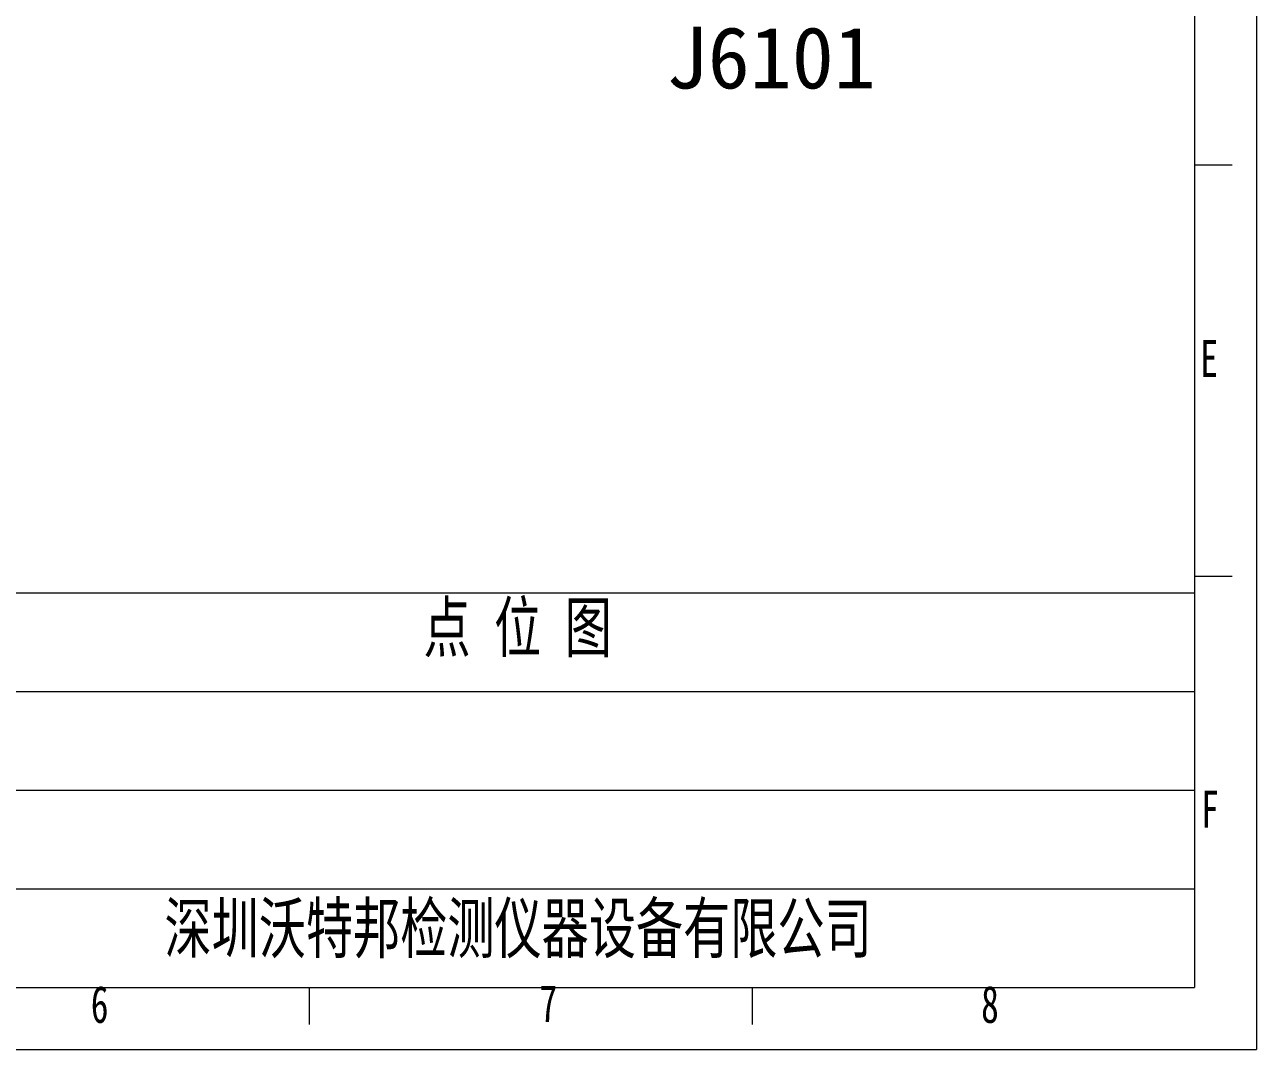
# Model space of a CAD drawing. Header units: millimetres. Extents: x 121 to 715, y 164 to 739.
# Drawn here: x 515.2 to 714.8, y 164.3 to 330.4 of the extents above; entities that cross this region are included whole.
import ezdxf

# ---------------------------------------------------------------- set-up
doc = ezdxf.new("R2010")
doc.units = ezdxf.units.MM
for name, color, linetype in [('0008', 7, 'Continuous'), ('00点位图', 100, 'Continuous'), ('设计图框', 120, 'Continuous')]:
    doc.layers.add(name, color=color, linetype=linetype)
doc.styles.add('SLDTEXTSTYLE0', font='TXT', dxfattribs={"width": 0.7, "bigfont": 'bigfont'})
doc.styles.add('SLDTEXTSTYLE1', font='TXT', dxfattribs={"width": 0.7})
doc.styles.get("Standard").update_dxf_attribs({"font": ''})
doc.styles.get('Standard').set_extended_font_data('SimSun')

# ---------------------------------------------------------------- blocks, each defined once
blk = doc.blocks.new('YHD点位图')
at = {"layer": '00点位图', "color": 4, "linetype": 'Continuous', "lineweight": 18}
for p, q in [((1959.795, 1446.327), (1959.795, 1236.327)), ((1954.795, 1441.327), (1954.795, 1241.327)), ((1954.825, 1307.994), (1957.825, 1307.994)), ((1954.825, 1274.661), (1957.825, 1274.661)), ((1667.795, 1273.327), (1954.795, 1273.327)), ((1667.795, 1265.327), (1954.795, 1265.327)), ((1667.795, 1257.327), (1954.795, 1257.327)), ((1667.795, 1249.327), (1954.795, 1249.327)), ((1667.795, 1241.327), (1954.795, 1241.327)), ((1883.07, 1241.327), (1883.07, 1238.327)), ((1918.95, 1241.327), (1918.95, 1238.327)), ((1662.795, 1236.327), (1959.795, 1236.327))]:
    blk.add_line(p, q, dxfattribs=at)
at = {"layer": '00点位图', "color": 4, "linetype": 'Continuous', "lineweight": 0, "char_height": 3, "attachment_point": 1, "style": 'SLDTEXTSTYLE1'}
for s, insert in [('E', (1955.266, 1293.81)), ('F', (1955.334, 1257.295)), ('6', (1865.381, 1241.473)), ('7', (1901.732, 1241.537)), ('8', (1937.505, 1241.473))]:
    blk.add_mtext(s, dxfattribs=dict(at, insert=insert))
at = {"layer": '00点位图', "color": 4, "linetype": 'Continuous', "lineweight": 18, "char_height": 4, "attachment_point": 1, "style": 'SLDTEXTSTYLE0'}
for s, insert, width in [('{\\fSimSun|b0|i0|c134|p2;\\C4;点 位 图 }', (1892.328, 1272.532), 22.58248), ('{\\fSimSun|b0|i0|c134|p2;\\C1;深圳沃特邦检测仪器设备有限公司}', (1871.35, 1248.153), 118.82096)]:
    blk.add_mtext(s, dxfattribs=dict(at, insert=insert, width=width))

msp = doc.modelspace()

# ---------------------------------------------------------------- block references
at = {"layer": '设计图框', "xscale": 2, "yscale": 2, "zscale": 2}
msp.add_blockref('YHD点位图', (-3204.81, -2308.31), dxfattribs=at)

# ---------------------------------------------------------------- texts
at = {"layer": '0008', "color": 1, "insert": (619.11, 330.07), "char_height": 10, "width": 123.925, "attachment_point": 1}
msp.add_mtext('J6101', dxfattribs=at)

doc.saveas('drawing.dxf')
